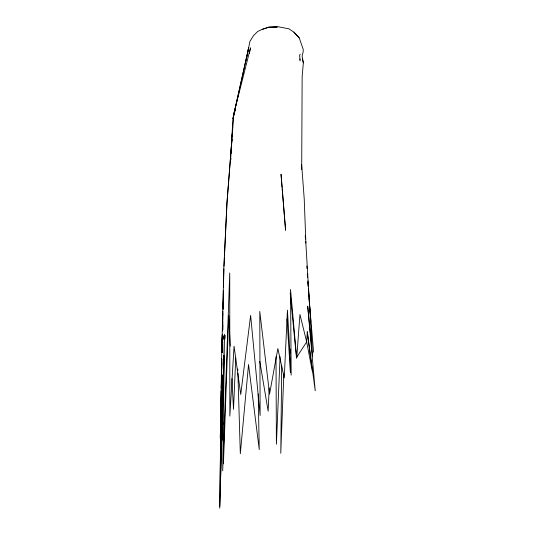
<?xml version="1.0" encoding="UTF-8"?>
<svg xmlns="http://www.w3.org/2000/svg" width="535" height="535" viewBox="0 0 535 535"><rect width="100%" height="100%" fill="white"/><g stroke="black" fill="none" stroke-linecap="round" stroke-linejoin="round"><path stroke-width="0.8" d="M249.31 53.567L250.507 47.856L233.942 113.186L226.974 202.611L223.831 267.975L221.564 359.868L221.497 388.229L221.757 375.724M301.693 169.488L302.141 76.866L303.345 62.876L302.094 56.041L303.158 51.902L303.231 49.394L299.219 37.878L293.875 32.147L288.806 28.776L278.019 26.75L268.383 27.272L262.15 29.398L257.783 31.398L253.503 35.631L249.905 41.422L246.1 60.937M221.697 434.754L221.65 440.579L222.132 419.794M221.757 426.435L221.811 419.781M222.507 330.757L222.841 313.276M222.032 414.765L221.804 440.532L223.817 355.728M222.787 329.988L222.827 324.999M281.704 365.793L280.781 453.272L283.817 374.032M221.564 359.868L219.765 508.25L224.486 334.214L222.7 470.813L229.742 272.95L229.843 416.11L234.056 346.172L240.743 394.489L250.634 315.382L260.124 415.508L259.776 311.41L269.56 394.088L277.852 348.546L284.266 377.931L287.429 310.119L291.18 375.102L290.538 289.482L296.691 358.316L299.948 314.5L306.675 341.918L312.433 371.818L307.284 331.82L315.235 390.797L307.699 306.134L312.667 356.711L305.746 241.486M221.189 406.948L221.222 404.447L221.189 406.948L221.216 405.283M221.41 387.768L221.757 363.606M221.416 387.855L221.764 358.804L221.37 387.982M221.684 388.484L221.751 382.719M223.75 437.135L223.443 463.825L228.733 315.382L230.297 346.152M223.897 424.623L223.924 422.122M224.901 338.715L224.934 335.378M220.694 437.998L219.771 506.351L224.265 355.394M220.774 432.166L221.222 398.822M221.51 387.808L221.757 372.828M222.105 352.023L222.292 340.374M221.229 389.868L220.293 438.152L221.216 390.958M221.263 388.203L221.757 362.402M221.951 352.411L222.292 334.93M222.373 330.764L222.593 319.114M221.269 388.47L221.604 371.083M221.985 351.97L222.286 337.017M221.222 402.333L220.514 438.085L221.229 403.403M222.219 352.438L222.299 348.285M222.667 329.988L222.827 321.675M221.537 388.537L221.757 377.797M222.286 405.644L222.453 397.331M222.821 378.232L222.901 374.901M221.898 352.13L222.292 334.602M222.386 330.423L222.834 311.243M222.286 413.14L222.654 397.338M222.827 389.854L223.155 375.717M223.369 366.569L223.623 355.762M224.004 339.13L224.085 335.799M222.286 407.302L222.533 397.324M222.821 385.688L223.068 375.71M223.356 364.067L223.556 355.755M223.964 339.123L224.051 335.799M224.212 339.103L224.292 335.779M222.901 308.748L223.362 290.431M223.443 287.101L223.904 268.791M222.286 408.125L222.573 397.318M222.821 388.169L223.148 375.697M223.349 368.214L223.684 355.742M224.132 339.11L224.218 335.779M224.76 338.715L224.861 335.378M223.289 309.17L223.356 307.505M223.015 309.11L223.362 300.77M280.086 356.678L276.394 444.224L276.007 356.644M235.734 358.035L233.507 409.355L231.943 378.586M269.192 387.888L268.149 411.168L259.789 361.339M223.984 266.296L224.419 257.168M224.499 255.509L226.967 203.226L231.949 139.16M230.645 159.624L230.873 155.451M231.006 152.943L232.912 118.73L248.648 47.882L232.839 118.723M230.759 160.012L230.852 158.36M231.14 153.398L231.374 149.265M231.561 145.961L231.943 139.347M232.083 136.866L232.411 131.082M307.284 331.827L306.675 341.918L296.477 357.614L290.204 293.167M232.21 135.83L232.471 132.499M234.504 112.631L233.828 115.032L235.032 110.17M299.834 59.86L300.061 58.95M233.828 115.032L235.139 110.29M300.115 61.017L299.613 55.045L300.282 54.236M262.15 29.398L268.684 27.258L277.19 27.084L268.383 27.272M293.875 32.147L299.219 37.878M302.476 59.091L303.345 62.876M305.217 235.721L305.518 239.018M313.597 352.251L308.989 297.962M282.099 187.384L281.022 174.189L285.583 230.257L282.233 189.036M301.646 164.486L304.214 198.773L305.893 243.137M306.802 266.062L306.983 268.537M307.344 273.492L307.645 277.618M307.886 280.915L308.307 286.693M308.427 288.345L310.902 322.184M307.344 274.629L307.518 277.13M307.872 282.126L308.167 286.299M308.401 289.629L308.869 296.296M287.027 318.974L290.391 372.347L290.284 359.018M237.767 368.936L237.821 370.601M237.894 373.096L240.322 453.727L248.541 364.529L259.254 449.554L258.211 393.947M290.204 349.021L290.237 353.187M222.667 317.904L222.46 330.383L222.667 317.904"/></g></svg>
